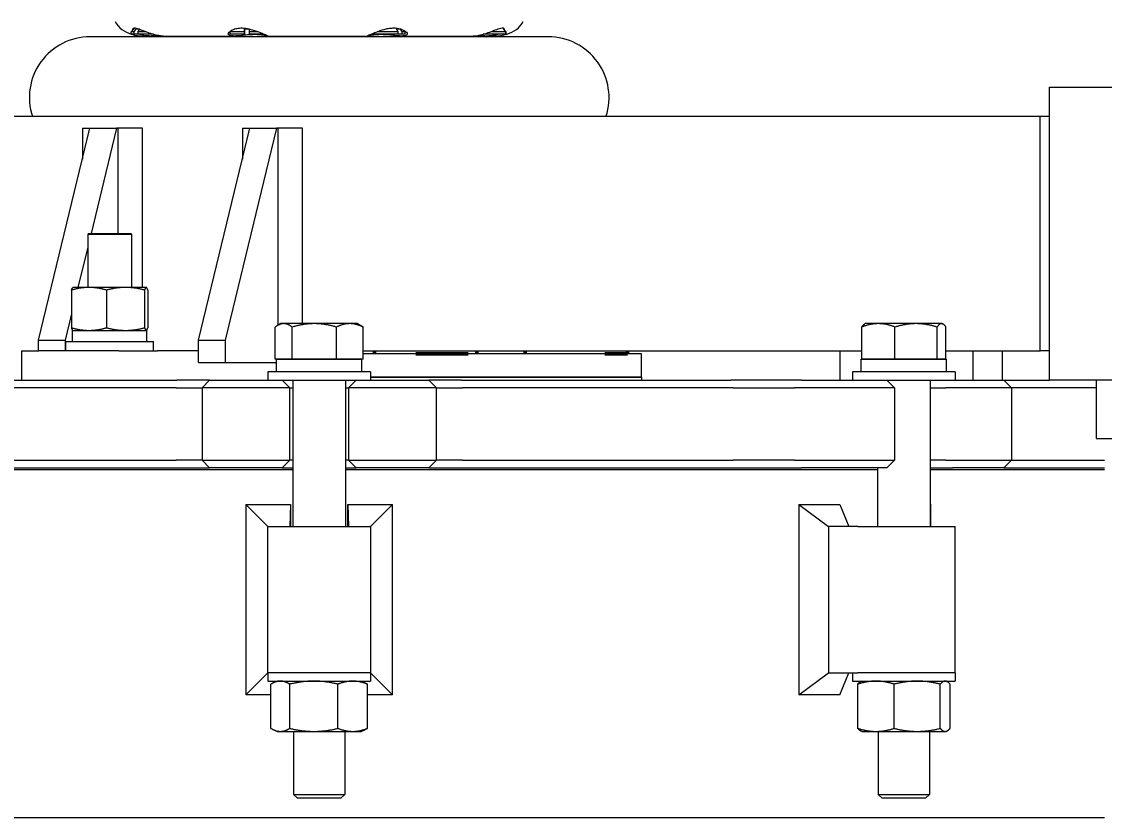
# Model space of a CAD drawing. Header units: inches. Extents: x 17 to 469, y 7 to 301.
# Drawn here: x 354.89 to 373.37, y 115.77 to 129.38 of the extents above; entities that cross this region are included whole.
import ezdxf

# ---------------------------------------------------------------- set-up
doc = ezdxf.new("R2010")
doc.units = ezdxf.units.IN
doc.header["$LTSCALE"] = 14
doc.header["$MEASUREMENT"] = 0
doc.layers.add('Dimension (ANSI)', color=7, linetype='Continuous', lineweight=25)
doc.layers.add('Visible (ANSI)', color=7, linetype='Continuous', lineweight=50)
doc.styles.add('MEMCOR Medium', font='arial.ttf')
doc.dimstyles.new('Default (ANSI)', dxfattribs={"dimscale": 14, "dimtxt": 0.15, "dimasz": 0.098425, "dimexe": 0.125, "dimexo": 0.0625, "dimgap": 0.031496, "dimtad": 0, "dimtih": 1, "dimtoh": 1, "dimdec": 4, "dimrnd": 1e-08, "dimzin": 3, "dimdsep": 46, "dimlunit": 5, "dimtxsty": 'MEMCOR Medium', "dimcen": 0.09, "dimdle": 0.393701, "dimclrd": 256, "dimclre": 256, "dimclrt": 256, "dimadec": 0, "dimazin": 1, "dimtfac": 0.8, "dimtofl": 0, "dimtmove": 0, "dimatfit": 3, "dimfxl": 1, "dimfrac": 1, "dimtolj": 1, "dimtzin": 4, "dimlwd": -1, "dimlwe": -1, "dimarcsym": 0})

# ---------------------------------------------------------------- blocks, each defined once
blk = doc.blocks.new('*D28')
at = {"layer": 'Defpoints', "color": 0, "transparency": 16777216}
for p in [(297.357, 132.024), (359.397, 132.024), (339.738, 39.509)]:
    blk.add_point(p, dxfattribs=at)
at = {"layer": 'Dimension (ANSI)', "transparency": 16777216}
for p, q in [((358.522, 132.024), (295.607, 132.024)), ((297.357, 130.646), (297.357, 97.371)), ((297.357, 40.887), (297.357, 83.053)), ((338.863, 39.509), (295.607, 39.509))]:
    blk.add_line(p, q, dxfattribs=at)
for points in [[(297.127, 130.646), (297.587, 130.646), (297.357, 132.024)], [(297.127, 40.887), (297.587, 40.887), (297.357, 39.509)]]:
    blk.add_solid(points, dxfattribs=at)
at = {"layer": 'Dimension (ANSI)', "transparency": 16777216, "char_height": 2.1, "attachment_point": 5, "style": 'MEMCOR Medium'}
for s, insert in [('\\A1; \\fArial|b0|i0;92{\\H0.8x;\\S1#2;} in', (297.357, 92.358)), ('\\A1;[2349.9 mm]{\\P\\fArial|b0|i0;SHIPPING HEIGHT\\P\\fArial|b0|i0;REF.}', (297.357, 85.199))]:
    blk.add_mtext(s, dxfattribs=dict(at, insert=insert))

msp = doc.modelspace()

# ---------------------------------------------------------------- linework, layer by layer
at = {"layer": 'Visible (ANSI)', "linetype": 'Continuous', "lineweight": 18}
for p, q in [((356.818203, 129.271766), (356.762991, 129.208252)), ((356.817217, 129.208252), (356.762991, 129.208252)), ((356.762991, 129.164212), (356.762991, 129.208252)), ((356.817217, 129.164212), (356.762991, 129.164212)), ((356.817217, 129.164212), (356.817217, 129.208252)), ((356.876094, 129.164212), (356.817217, 129.164212)), ((356.902096, 129.252212), (356.844824, 129.252212)), ((356.876094, 129.208252), (356.876094, 129.164212)), ((357.015826, 129.208252), (356.876094, 129.208252)), ((357.147186, 129.164212), (356.876094, 129.164212)), ((358.47497, 129.230651), (358.4555, 129.208252)), ((358.69505, 129.208252), (358.4555, 129.208252)), ((358.4555, 129.164212), (358.4555, 129.208252)), ((358.69505, 129.164212), (358.4555, 129.164212)), ((358.69505, 129.164212), (358.69505, 129.208252)), ((358.699952, 129.164212), (358.69505, 129.164212)), ((358.779385, 129.252212), (358.695388, 129.252212)), ((358.699952, 129.208252), (358.699952, 129.164212)), ((358.779047, 129.208252), (358.779047, 129.164212)), ((358.92631, 129.208252), (358.779047, 129.208252)), ((359.0235, 129.164212), (358.779047, 129.164212)), ((359.0235, 129.164212), (359.0235, 129.169612)), ((360.87014, 129.164212), (360.87014, 129.170831)), ((361.321053, 129.164212), (360.87014, 129.164212)), ((361.321053, 129.208252), (360.963329, 129.208252)), ((361.353837, 129.252212), (361.293924, 129.252212)), ((361.321053, 129.164212), (361.321053, 129.208252)), ((361.380966, 129.164212), (361.321053, 129.164212)), ((361.380966, 129.208252), (361.380966, 129.164212)), ((361.43814, 129.208252), (361.380966, 129.208252)), ((361.43814, 129.164212), (361.380966, 129.164212)), ((361.420167, 129.228928), (361.43814, 129.208252)), ((361.43814, 129.164212), (361.43814, 129.208252)), ((363.156949, 129.164212), (362.770686, 129.164212)), ((363.156949, 129.208252), (362.902456, 129.208252)), ((363.105346, 129.271641), (363.122236, 129.252212)), ((363.122236, 129.252212), (363.118245, 129.252212)), ((363.156949, 129.164212), (363.156949, 129.208252)), ((363.157682, 129.164212), (363.156949, 129.164212)), ((363.157682, 129.208252), (363.157682, 129.164212)), ((363.882256, 129.120844), (356.062256, 129.120844)), ((356.977056, 129.134212), (357.092458, 129.134212)), ((357.092458, 129.134212), (357.107267, 129.134212)), ((357.328722, 129.134212), (358.518162, 129.134212)), ((359.098724, 129.134212), (360.795655, 129.134212)), ((361.380429, 129.134212), (362.590812, 129.134212)), ((362.837246, 129.134212), (362.967456, 129.134212)), ((372.435766, 128.259211), (373.217216, 128.259211)), ((372.435766, 123.259211), (372.435766, 128.259211)), ((373.217216, 128.259211), (376.436834, 128.259211)), ((372.278462, 127.759211), (353.438691, 127.759211)), ((372.435766, 127.759211), (372.278462, 127.759211)), ((372.278462, 123.759211), (372.278462, 127.759211)), ((355.181664, 123.939211), (356.058456, 127.559211)), ((355.931096, 127.559211), (356.058456, 127.559211)), ((355.931096, 127.559211), (355.931096, 127.033381)), ((356.058456, 127.559211), (356.513689, 127.559211)), ((356.513689, 127.559211), (356.077715, 125.759211)), ((356.541606, 127.559211), (356.513689, 127.559211)), ((356.955371, 127.559211), (356.541606, 127.559211)), ((356.541606, 125.759211), (356.541606, 127.559211)), ((356.955371, 124.841211), (356.955371, 127.559211)), ((357.913065, 123.939211), (358.789857, 127.559211)), ((359.245091, 127.559211), (358.368299, 123.939211)), ((358.662497, 127.559211), (358.789857, 127.559211)), ((358.662497, 127.559211), (358.662497, 127.033381)), ((358.789857, 127.559211), (359.245091, 127.559211)), ((359.273008, 127.559211), (359.245091, 127.559211)), ((359.686773, 127.559211), (359.273008, 127.559211)), ((359.273008, 124.197871), (359.273008, 127.559211)), ((359.686773, 124.22284), (359.686773, 127.559211)), ((356.033981, 125.759211), (356.021481, 125.746711)), ((356.771481, 125.746711), (356.021481, 125.746711)), ((356.021481, 125.746711), (356.021481, 124.841211)), ((356.033981, 125.759211), (356.758981, 125.759211)), ((356.758981, 125.759211), (356.771481, 125.746711)), ((356.771481, 125.746711), (356.771481, 124.841211)), ((356.021481, 125.527037), (355.855369, 124.841211)), ((355.746118, 124.796125), (355.746118, 124.152298)), ((355.771481, 124.841211), (355.769706, 124.840384)), ((356.044167, 124.841211), (355.771481, 124.841211)), ((356.667397, 124.841211), (356.044167, 124.841211)), ((356.342216, 124.796125), (356.342216, 124.152298)), ((357.019711, 124.841211), (356.667397, 124.841211)), ((356.992579, 124.796125), (356.992579, 124.152298)), ((357.021481, 124.841211), (357.019711, 124.841211)), ((357.021481, 124.841211), (357.023255, 124.840384)), ((357.046844, 124.796125), (357.046844, 124.152298)), ((355.746118, 124.390149), (355.636897, 123.939211)), ((359.316256, 124.22284), (359.261108, 124.191)), ((359.367128, 124.22284), (359.316256, 124.22284)), ((359.889048, 124.22284), (359.367128, 124.22284)), ((360.494176, 124.22284), (359.889048, 124.22284)), ((360.628256, 124.22284), (360.494176, 124.22284)), ((360.628256, 124.22284), (360.683405, 124.191)), ((369.294725, 124.22284), (369.281112, 124.214981)), ((369.515422, 124.22284), (369.294725, 124.22284)), ((370.158086, 124.22284), (369.515422, 124.22284)), ((370.593389, 124.22284), (370.158086, 124.22284)), ((370.606725, 124.22284), (370.593389, 124.22284)), ((370.606725, 124.22284), (370.620338, 124.214981)), ((355.763981, 124.107211), (357.028981, 124.107211)), ((355.763981, 123.919211), (355.763981, 124.107211)), ((355.771481, 124.107211), (355.769706, 124.108039)), ((357.021481, 124.107211), (357.023255, 124.108039)), ((357.028981, 123.919211), (357.028981, 124.107211)), ((359.220891, 123.61884), (359.220891, 124.164249)), ((359.513365, 123.61884), (359.513365, 124.164249)), ((360.264731, 123.61884), (360.264731, 124.164249)), ((360.723622, 123.61884), (360.723622, 124.164249)), ((369.232081, 123.61884), (369.232081, 124.164249)), ((369.798764, 123.61884), (369.798764, 124.164249)), ((370.517408, 123.61884), (370.517408, 124.164249)), ((370.66937, 123.61884), (370.66937, 124.164249)), ((355.181664, 123.939211), (355.636897, 123.939211)), ((355.181664, 123.759211), (355.181664, 123.939211)), ((355.636897, 123.939211), (355.636897, 123.759211)), ((355.646481, 123.919211), (357.146481, 123.919211)), ((355.646481, 123.759211), (355.646481, 123.919211)), ((357.146481, 123.759211), (357.146481, 123.919211)), ((357.913065, 123.939211), (358.368299, 123.939211)), ((357.913065, 123.559211), (357.913065, 123.939211)), ((358.368299, 123.939211), (358.368299, 123.559211)), ((354.894212, 123.759211), (355.187422, 123.759211)), ((354.894212, 123.759211), (354.894212, 123.259211)), ((356.553123, 123.759211), (355.187422, 123.759211)), ((356.553123, 123.759211), (357.215147, 123.759211)), ((357.913065, 123.759211), (357.215147, 123.759211)), ((359.367128, 123.61884), (359.220891, 123.61884)), ((359.242756, 123.618836), (360.701756, 123.618836)), ((359.242756, 123.399836), (359.242756, 123.618836)), ((359.269751, 123.618836), (359.269752, 123.61884)), ((359.316256, 123.61884), (359.316256, 123.618836)), ((359.513365, 123.61884), (359.367128, 123.61884)), ((359.889048, 123.61884), (359.513365, 123.61884)), ((360.264731, 123.61884), (359.889048, 123.61884)), ((360.494176, 123.61884), (360.264731, 123.61884)), ((360.723622, 123.61884), (360.494176, 123.61884)), ((360.628256, 123.61884), (360.628256, 123.618836)), ((360.701756, 123.399836), (360.701756, 123.618836)), ((360.723622, 123.759211), (369.232081, 123.759211)), ((361.621213, 123.709211), (360.723622, 123.709211)), ((364.84843, 123.709211), (362.516453, 123.709211)), ((365.472256, 123.709211), (365.235684, 123.709211)), ((365.472256, 123.309211), (365.472256, 123.709211)), ((368.856462, 123.759211), (368.856462, 123.259211)), ((369.221225, 123.618836), (370.680225, 123.618836)), ((369.221225, 123.399836), (369.221225, 123.618836)), ((369.515422, 123.61884), (369.232081, 123.61884)), ((369.294725, 123.61884), (369.294725, 123.618836)), ((369.798764, 123.61884), (369.515422, 123.61884)), ((370.158086, 123.61884), (369.798764, 123.61884)), ((370.517408, 123.61884), (370.158086, 123.61884)), ((370.593389, 123.61884), (370.517408, 123.61884)), ((370.66937, 123.61884), (370.593389, 123.61884)), ((370.606725, 123.61884), (370.606725, 123.618836)), ((370.66937, 123.759211), (372.278462, 123.759211)), ((370.680225, 123.399836), (370.680225, 123.618836)), ((371.130401, 123.259211), (371.130401, 123.759211)), ((371.631814, 123.259211), (371.631814, 123.759211)), ((372.435766, 123.759211), (372.278462, 123.759211)), ((357.913065, 123.559211), (358.368299, 123.559211)), ((358.368299, 123.559211), (359.242756, 123.559211)), ((352.948143, 123.259211), (357.543847, 123.259211)), ((358.102256, 123.259211), (357.543847, 123.259211)), ((357.972256, 123.129211), (358.102256, 123.259211)), ((358.102256, 123.259211), (358.934215, 123.259211)), ((358.934215, 123.259211), (359.218446, 123.259211)), ((360.847256, 123.399836), (359.097256, 123.399836)), ((359.097256, 123.399836), (359.097256, 123.259211)), ((359.218446, 123.259211), (359.342256, 123.259211)), ((359.472256, 123.129211), (359.342256, 123.259211)), ((359.342256, 123.259211), (360.602256, 123.259211)), ((359.524756, 123.259211), (359.524756, 120.759211)), ((360.419756, 123.259211), (360.419756, 120.759211)), ((360.472256, 123.129211), (360.602256, 123.259211)), ((360.602256, 123.259211), (360.726067, 123.259211)), ((360.726067, 123.259211), (361.010298, 123.259211)), ((360.847256, 123.399836), (360.847256, 123.259211)), ((365.472256, 123.309211), (360.847256, 123.309211)), ((360.847256, 123.309211), (365.472256, 123.309211)), ((361.010298, 123.259211), (361.842256, 123.259211)), ((362.400666, 123.259211), (361.842256, 123.259211)), ((361.972256, 123.129211), (361.842256, 123.259211)), ((362.400666, 123.259211), (366.99637, 123.259211)), ((365.472256, 123.309211), (365.472256, 123.259211)), ((367.771055, 123.259211), (366.99637, 123.259211)), ((368.200875, 123.259211), (367.771055, 123.259211)), ((368.200875, 123.259211), (369.327562, 123.259211)), ((370.825725, 123.399836), (369.075725, 123.399836)), ((369.075725, 123.399836), (369.075725, 123.259211)), ((369.327562, 123.259211), (369.588303, 123.259211)), ((369.588303, 123.259211), (369.659696, 123.259211)), ((369.659696, 123.259211), (369.789696, 123.129211)), ((369.659696, 123.259211), (370.781802, 123.259211)), ((370.398225, 123.259211), (370.398225, 120.759211)), ((370.783033, 123.259211), (370.781802, 123.259211)), ((370.783033, 123.259211), (370.946622, 123.259211)), ((370.825725, 123.399836), (370.825725, 123.259211)), ((370.946622, 123.259211), (371.198048, 123.259211)), ((371.198048, 123.259211), (371.656656, 123.259211)), ((371.656656, 123.259211), (372.435766, 123.259211)), ((371.656656, 123.259211), (371.786656, 123.129211)), ((373.217216, 123.259211), (372.435766, 123.259211)), ((376.436834, 123.259211), (373.217216, 123.259211)), ((373.231998, 123.259211), (373.231998, 122.259211)), ((357.529075, 123.129211), (352.905413, 123.129211)), ((357.529075, 123.129211), (357.972256, 123.129211)), ((357.972256, 123.129211), (357.972256, 121.889211)), ((358.928531, 123.129211), (357.972256, 123.129211)), ((359.214318, 123.129211), (358.928531, 123.129211)), ((359.472256, 123.129211), (359.214318, 123.129211)), ((359.472256, 123.129211), (359.524756, 123.129211)), ((359.472256, 121.889211), (359.472256, 123.129211)), ((360.419756, 123.129211), (360.472256, 123.129211)), ((360.472256, 123.129211), (360.472256, 121.889211)), ((360.730195, 123.129211), (360.472256, 123.129211)), ((361.015982, 123.129211), (360.730195, 123.129211)), ((361.972256, 123.129211), (361.015982, 123.129211)), ((361.972256, 121.889211), (361.972256, 123.129211)), ((361.972256, 123.129211), (362.415438, 123.129211)), ((367.0391, 123.129211), (362.415438, 123.129211)), ((367.0391, 123.129211), (367.65393, 123.129211)), ((367.65393, 123.129211), (368.083749, 123.129211)), ((369.378792, 123.129211), (368.083749, 123.129211)), ((369.64096, 123.129211), (369.378792, 123.129211)), ((369.789696, 123.129211), (369.64096, 123.129211)), ((369.789696, 123.129211), (369.789696, 121.889211)), ((370.398225, 123.129211), (370.665907, 123.129211)), ((371.006718, 123.129211), (370.665907, 123.129211)), ((371.25952, 123.129211), (371.006718, 123.129211)), ((371.786656, 123.129211), (371.25952, 123.129211)), ((373.231998, 123.129211), (371.786656, 123.129211)), ((371.786656, 123.129211), (371.786656, 121.889211)), ((373.231998, 122.259211), (376.981998, 122.259211)), ((352.905413, 121.889211), (357.529075, 121.889211)), ((357.972256, 121.889211), (357.529075, 121.889211)), ((357.972256, 121.889211), (358.928531, 121.889211)), ((357.972256, 121.889211), (358.102256, 121.759211)), ((358.928531, 121.889211), (359.214318, 121.889211)), ((359.214318, 121.889211), (359.472256, 121.889211)), ((359.472256, 121.889211), (359.342256, 121.759211)), ((359.524756, 121.889211), (359.472256, 121.889211)), ((360.472256, 121.889211), (360.419756, 121.889211)), ((360.472256, 121.889211), (360.730195, 121.889211)), ((360.472256, 121.889211), (360.602256, 121.759211)), ((360.730195, 121.889211), (361.015982, 121.889211)), ((361.015982, 121.889211), (361.972256, 121.889211)), ((361.972256, 121.889211), (361.842256, 121.759211)), ((362.415438, 121.889211), (361.972256, 121.889211)), ((362.415438, 121.889211), (367.0391, 121.889211)), ((367.65393, 121.889211), (367.0391, 121.889211)), ((368.083749, 121.889211), (367.65393, 121.889211)), ((368.083749, 121.889211), (369.378792, 121.889211)), ((369.378792, 121.889211), (369.64096, 121.889211)), ((369.64096, 121.889211), (369.789696, 121.889211)), ((369.659696, 121.759211), (369.789696, 121.889211)), ((370.665907, 121.889211), (370.398225, 121.889211)), ((370.665907, 121.889211), (371.006718, 121.889211)), ((371.006718, 121.889211), (371.25952, 121.889211)), ((371.25952, 121.889211), (371.786656, 121.889211)), ((371.656656, 121.759211), (371.786656, 121.889211)), ((371.786656, 121.889211), (373.371998, 121.889211)), ((359.524756, 121.727961), (350.441287, 121.727961)), ((352.602701, 121.759211), (357.863593, 121.759211)), ((357.863593, 121.759211), (358.102256, 121.759211)), ((358.934215, 121.759211), (358.102256, 121.759211)), ((359.218446, 121.759211), (358.934215, 121.759211)), ((359.342256, 121.759211), (359.218446, 121.759211)), ((359.342256, 121.759211), (359.524756, 121.759211)), ((360.419756, 121.759211), (360.602256, 121.759211)), ((369.503225, 121.727961), (360.419756, 121.727961)), ((360.726067, 121.759211), (360.602256, 121.759211)), ((361.010298, 121.759211), (360.726067, 121.759211)), ((361.842256, 121.759211), (361.010298, 121.759211)), ((361.842256, 121.759211), (362.08092, 121.759211)), ((362.08092, 121.759211), (367.341811, 121.759211)), ((367.341811, 121.759211), (367.771055, 121.759211)), ((367.771055, 121.759211), (368.200875, 121.759211)), ((369.327562, 121.759211), (368.200875, 121.759211)), ((369.588303, 121.759211), (369.327562, 121.759211)), ((369.503225, 121.759211), (369.503225, 120.759211)), ((369.659696, 121.759211), (369.588303, 121.759211)), ((370.398225, 121.759211), (370.783033, 121.759211)), ((373.371998, 121.727961), (370.398225, 121.727961)), ((370.946622, 121.759211), (370.783033, 121.759211)), ((371.198048, 121.759211), (370.946622, 121.759211)), ((371.656656, 121.759211), (371.198048, 121.759211)), ((371.656656, 121.759211), (373.371998, 121.759211)), ((358.722465, 121.134003), (358.722465, 117.88442)), ((358.722465, 121.134003), (359.480825, 121.134003)), ((358.722465, 121.134003), (359.097256, 120.759211)), ((359.480825, 121.134003), (359.472256, 120.759211)), ((359.480825, 121.134003), (359.480825, 120.759211)), ((360.463688, 121.134003), (360.472256, 120.759211)), ((360.463688, 120.759211), (360.463688, 121.134003)), ((360.463688, 121.134003), (361.222048, 121.134003)), ((361.222048, 121.134003), (360.847256, 120.759211)), ((361.222048, 117.88442), (361.222048, 121.134003)), ((368.158455, 121.134003), (368.158455, 117.88442)), ((368.158455, 121.134003), (368.855051, 121.134003)), ((368.158455, 121.134003), (368.666942, 120.759211)), ((368.855051, 121.134003), (369.009922, 120.759211)), ((370.398225, 121.134003), (370.410502, 121.134003)), ((370.410502, 121.134003), (370.398225, 121.106429)), ((370.410502, 120.759211), (370.410502, 121.134003)), ((359.097256, 120.759211), (360.847256, 120.759211)), ((359.097256, 118.259211), (359.097256, 120.759211)), ((360.847256, 120.759211), (360.847256, 118.259211)), ((369.162378, 120.759211), (368.666942, 120.759211)), ((368.666942, 120.759211), (368.666942, 118.259211)), ((369.162378, 120.759211), (370.825725, 120.759211)), ((370.825725, 118.259211), (370.825725, 120.759211)), ((358.722465, 117.88442), (359.097256, 118.259211)), ((360.847256, 118.259211), (359.097256, 118.259211)), ((360.847256, 118.259211), (359.097256, 118.259211)), ((359.097256, 118.259211), (359.097256, 118.118586)), ((360.847256, 118.259211), (360.847256, 118.118586)), ((361.222048, 117.88442), (360.847256, 118.259211)), ((368.158455, 117.88442), (368.666942, 118.259211)), ((368.666942, 118.259211), (369.162378, 118.259211)), ((368.855051, 117.88442), (369.009922, 118.259211)), ((369.075725, 118.259211), (369.075725, 118.118586)), ((370.825725, 118.259211), (369.162378, 118.259211)), ((370.825725, 118.259211), (369.162378, 118.259211)), ((370.825725, 118.259211), (370.825725, 118.118586)), ((359.097256, 118.118586), (360.847256, 118.118586)), ((359.253256, 118.118586), (359.192812, 118.090401)), ((360.691256, 118.118586), (360.751701, 118.090401)), ((369.075725, 118.118586), (370.825725, 118.118586)), ((369.231725, 118.118586), (369.216805, 118.111629)), ((370.669725, 118.118586), (370.684646, 118.111629)), ((359.148733, 117.311454), (359.148733, 118.066719)), ((359.469295, 117.311454), (359.469295, 118.066719)), ((360.292819, 117.311454), (360.292819, 118.066719)), ((360.79578, 117.311454), (360.79578, 118.066719)), ((369.163065, 117.311454), (369.163065, 118.066719)), ((369.78417, 117.311454), (369.78417, 118.066719)), ((370.571831, 117.311454), (370.571831, 118.066719)), ((370.738386, 117.311454), (370.738386, 118.066719)), ((359.148733, 117.88442), (358.722465, 117.88442)), ((361.222048, 117.88442), (360.79578, 117.88442)), ((368.855051, 117.88442), (368.158455, 117.88442)), ((359.253256, 117.259586), (359.192812, 117.287772)), ((359.253256, 117.259586), (359.309014, 117.259586)), ((359.309014, 117.259586), (359.881057, 117.259586)), ((359.534756, 117.259586), (359.534756, 116.184951)), ((359.881057, 117.259586), (360.5443, 117.259586)), ((360.409756, 117.259586), (360.409756, 116.184951)), ((360.5443, 117.259586), (360.691256, 117.259586)), ((360.691256, 117.259586), (360.751701, 117.287772)), ((369.231725, 117.259586), (369.216805, 117.266544)), ((369.231725, 117.259586), (369.473617, 117.259586)), ((369.473617, 117.259586), (370.178, 117.259586)), ((369.513225, 117.259586), (369.513225, 116.184951)), ((370.178, 117.259586), (370.655108, 117.259586)), ((370.388225, 117.259586), (370.388225, 116.184951)), ((370.655108, 117.259586), (370.669725, 117.259586)), ((370.669725, 117.259586), (370.684646, 117.266544)), ((359.534756, 116.184951), (360.409756, 116.184951)), ((359.602918, 116.118836), (359.534756, 116.184951)), ((360.341595, 116.118836), (359.602918, 116.118836)), ((360.341595, 116.118836), (360.409756, 116.184951)), ((369.513225, 116.184951), (370.388225, 116.184951)), ((369.581387, 116.118836), (369.513225, 116.184951)), ((370.320064, 116.118836), (369.581387, 116.118836)), ((370.320064, 116.118836), (370.388225, 116.184951)), ((338.473425, 115.790461), (373.371998, 115.790461))]:
    msp.add_line(p, q, dxfattribs=at)
at = {"layer": 'Visible (ANSI)'}
for p, q in [((360.915003, 123.709211), (360.915003, 123.759211)), ((361.621213, 123.709211), (362.516453, 123.709211)), ((362.665003, 123.709211), (362.665003, 123.759211)), ((363.485684, 123.709211), (363.485684, 123.759211)), ((364.84843, 123.709211), (365.235684, 123.709211)), ((365.235684, 123.709211), (365.235684, 123.759211))]:
    msp.add_line(p, q, dxfattribs=at)
at = {"layer": 'Visible (ANSI)', "linetype": 'Continuous', "lineweight": 18}
for centre, radius, start, end in [((356.85439, 129.585081), 0.419254, 209.3417204, 233.6149039), ((363.090123, 129.585081), 0.419254, 306.3850961, 330.6582796), ((356.928581, 129.685767), 0.544322, 233.6149039, 252.289212), ((356.977056, 129.844589), 0.710378, 253.2893255, 270), ((362.967456, 129.844589), 0.710378, 270, 286.9731481), ((363.015932, 129.685767), 0.544322, 286.9731481, 306.3850961), ((356.062256, 128.084212), 1.036632, 90, 198.2712162), ((357.088632, 129.538898), 0.418848, 273.528454, 289.10183), ((362.855881, 129.538898), 0.418848, 252.011788, 266.471546), ((363.882256, 128.084212), 1.036632, 341.7287838, 90)]:
    msp.add_arc(centre, radius, start, end, dxfattribs=at)
for points, knots in [([(356.794076, 129.247561), (356.793194, 129.253709), (356.794431, 129.259075), (356.801656, 129.267991), (356.808404, 129.270996), (356.826847, 129.272446), (356.838019, 129.271166), (356.869151, 129.263932), (356.890514, 129.256606), (356.914719, 129.247561)], [-0.8535301079, -0.8535301079, -0.8535301079, -0.8535301079, -0.6739316263, -0.6739316263, -0.4624536577, -0.4624536577, -0.2648034271, -0.2648034271, -0.0002117128, -0.0002117128, -0.0002117128, -0.0002117128]), ([(357.092458, 129.134212), (357.085786, 129.134212), (357.07907, 129.134292), (357.040656, 129.135262), (357.009504, 129.138036), (356.948988, 129.148173), (356.921089, 129.155497), (356.896804, 129.164212)], [-0.5544741269, -0.5544741269, -0.5544741269, -0.5544741269, -0.5029201571, -0.5029201571, -0.2611375595, -0.2611375595, -0.0091248321, -0.0091248321, -0.0091248321, -0.0091248321]), ([(356.914719, 129.247561), (356.934563, 129.240146), (356.95631, 129.23148), (356.999576, 129.214472), (357.020876, 129.206187), (357.075159, 129.186248), (357.109297, 129.174696), (357.143763, 129.165155)], [-0.6769256708, -0.6769256708, -0.6769256708, -0.6769256708, -0.4606748166, -0.4606748166, -0.2728986872, -0.2728986872, -0.0000638683, -0.0000638683, -0.0000638683, -0.0000638683]), ([(357.143763, 129.165155), (357.169833, 129.157937), (357.195757, 129.151602), (357.244808, 129.141796), (357.2674, 129.138358), (357.303059, 129.134873), (357.316692, 129.134212), (357.328722, 129.134212)], [-2.8715444606, -2.8715444606, -2.8715444606, -2.8715444606, -2.678099034, -2.678099034, -2.4912401766, -2.4912401766, -2.352656407, -2.352656407, -2.352656407, -2.352656407]), ([(358.421084, 129.165155), (358.418485, 129.17569), (358.424591, 129.188679), (358.45241, 129.218037), (358.477735, 129.2347), (358.510113, 129.247561)], [-0.6791885463, -0.6791885463, -0.6791885463, -0.6791885463, -0.3762374464, -0.3762374464, 0, 0, 0, 0]), ([(358.518162, 129.134212), (358.512817, 129.134212), (358.507623, 129.134293), (358.479159, 129.135268), (358.460245, 129.138042), (358.431571, 129.148359), (358.423336, 129.156026), (358.421084, 129.165155)], [-0.5543775652, -0.5543775652, -0.5543775652, -0.5543775652, -0.5025520758, -0.5025520758, -0.2610341553, -0.2610341553, 0, 0, 0, 0]), ([(358.510113, 129.247561), (358.532945, 129.256631), (358.559498, 129.263972), (358.619108, 129.272353), (358.651595, 129.273087), (358.725609, 129.266696), (358.766477, 129.258379), (358.806562, 129.247561)], [-0.8534072618, -0.8534072618, -0.8534072618, -0.8534072618, -0.5884840509, -0.5884840509, -0.3164411296, -0.3164411296, 0, 0, 0, 0]), ([(358.806562, 129.247561), (358.833739, 129.240228), (358.860602, 129.231672), (358.910227, 129.214417), (358.933305, 129.205733), (358.984512, 129.185717), (359.011711, 129.174476), (359.03431, 129.165155)], [-0.6769017275, -0.6769017275, -0.6769017275, -0.6769017275, -0.4630145632, -0.4630145632, -0.2665479126, -0.2665479126, 0, 0, 0, 0]), ([(359.03431, 129.165155), (359.055163, 129.156553), (359.072051, 129.149236), (359.094541, 129.138868), (359.100193, 129.13584), (359.100278, 129.134373), (359.099757, 129.134212), (359.098724, 129.134212)], [-3.0595435043, -3.0595435043, -3.0595435043, -3.0595435043, -2.7980869875, -2.7980869875, -2.548233905, -2.548233905, -2.470544209, -2.470544209, -2.470544209, -2.470544209]), ([(360.795655, 129.134212), (360.794808, 129.134212), (360.794217, 129.134292), (360.792361, 129.135262), (360.796727, 129.138036), (360.817776, 129.148358), (360.834917, 129.156025), (360.856618, 129.165155)], [-0.5544741269, -0.5544741269, -0.5544741269, -0.5544741269, -0.5029201571, -0.5029201571, -0.2611375595, -0.2611375595, -0.0000887065, -0.0000887065, -0.0000887065, -0.0000887065]), ([(360.856618, 129.165155), (360.881705, 129.175708), (360.912789, 129.188723), (360.98845, 129.218083), (361.035084, 129.234718), (361.082653, 129.247561)], [-0.6792556919, -0.6792556919, -0.6792556919, -0.6792556919, -0.3757831363, -0.3757831363, -0.0000653418, -0.0000653418, -0.0000653418, -0.0000653418]), ([(361.082653, 129.247561), (361.105422, 129.253709), (361.1285, 129.259075), (361.178636, 129.267991), (361.205458, 129.270996), (361.256053, 129.272446), (361.279449, 129.271166), (361.33121, 129.263932), (361.358058, 129.256606), (361.381253, 129.247561)], [-0.8535301079, -0.8535301079, -0.8535301079, -0.8535301079, -0.6739316263, -0.6739316263, -0.4624536577, -0.4624536577, -0.2648034271, -0.2648034271, -0.0002117128, -0.0002117128, -0.0002117128, -0.0002117128]), ([(361.474294, 129.165155), (361.472968, 129.157937), (361.467892, 129.151602), (361.449724, 129.141796), (361.437132, 129.138358), (361.409023, 129.134873), (361.395408, 129.134212), (361.380429, 129.134212)], [-2.8715444606, -2.8715444606, -2.8715444606, -2.8715444606, -2.678099034, -2.678099034, -2.4912401766, -2.4912401766, -2.352656407, -2.352656407, -2.352656407, -2.352656407]), ([(361.381253, 129.247561), (361.400271, 129.240146), (361.416934, 129.23148), (361.442717, 129.214472), (361.452616, 129.206187), (361.470657, 129.186248), (361.476046, 129.174696), (361.474294, 129.165155)], [-0.6769256708, -0.6769256708, -0.6769256708, -0.6769256708, -0.4606748166, -0.4606748166, -0.2728986872, -0.2728986872, -0.0000638683, -0.0000638683, -0.0000638683, -0.0000638683]), ([(362.590812, 129.134212), (362.594931, 129.134212), (362.599262, 129.134292), (362.625113, 129.135262), (362.650228, 129.138036), (362.708686, 129.148358), (362.741163, 129.156025), (362.774105, 129.165155)], [-0.5544741269, -0.5544741269, -0.5544741269, -0.5544741269, -0.5029201571, -0.5029201571, -0.2611375595, -0.2611375595, -0.0000887065, -0.0000887065, -0.0000887065, -0.0000887065]), ([(362.774105, 129.165155), (362.812187, 129.175708), (362.850015, 129.188723), (362.929147, 129.218083), (362.969798, 129.234718), (363.004738, 129.247561)], [-0.6792556919, -0.6792556919, -0.6792556919, -0.6792556919, -0.3757831363, -0.3757831363, -0.0000653418, -0.0000653418, -0.0000653418, -0.0000653418]), ([(363.031845, 129.164212), (363.013109, 129.157385), (362.992054, 129.151384), (362.945581, 129.141796), (362.920703, 129.138358), (362.875612, 129.134873), (362.856345, 129.134212), (362.837246, 129.134212)], [-2.8630756599, -2.8630756599, -2.8630756599, -2.8630756599, -2.678099034, -2.678099034, -2.4912401766, -2.4912401766, -2.352656407, -2.352656407, -2.352656407, -2.352656407]), ([(363.004738, 129.247561), (363.021462, 129.253709), (363.036906, 129.259075), (363.067249, 129.267991), (363.081444, 129.270996), (363.104178, 129.272446), (363.112821, 129.271166), (363.127409, 129.263932), (363.131287, 129.256606), (363.130573, 129.247561)], [-0.8535301079, -0.8535301079, -0.8535301079, -0.8535301079, -0.6739316263, -0.6739316263, -0.4624536577, -0.4624536577, -0.2648034271, -0.2648034271, -0.0002117128, -0.0002117128, -0.0002117128, -0.0002117128]), ([(357.233866, 129.144091), (357.214186, 129.141697), (357.193321, 129.1394), (357.146366, 129.135572), (357.11978, 129.134212), (357.092458, 129.134212)], [-0.9471784362, -0.9471784362, -0.9471784362, -0.9471784362, -0.765579916, -0.765579916, -0.5544741269, -0.5544741269, -0.5544741269, -0.5544741269]), ([(357.107267, 129.134212), (357.12069, 129.134212), (357.134029, 129.134538), (357.172002, 129.136224), (357.195714, 129.13821), (357.217982, 129.14052)], [-2.352656407, -2.352656407, -2.352656407, -2.352656407, -2.2552571829, -2.2552571829, -2.0719108359, -2.0719108359, -2.0719108359, -2.0719108359]), ([(359.098724, 129.134212), (359.095991, 129.134212), (359.089672, 129.13535), (359.064676, 129.140086), (359.040472, 129.144833), (358.988083, 129.1518), (358.964032, 129.154255), (358.916766, 129.157071), (358.89419, 129.157732), (358.847122, 129.157655), (358.822659, 129.156907), (358.766998, 129.153891), (358.735581, 129.151305), (358.664768, 129.144675), (358.625417, 129.140424), (358.563325, 129.135523), (358.539539, 129.134212), (358.518162, 129.134212)], [-2.470544209, -2.470544209, -2.470544209, -2.470544209, -2.264844122, -2.264844122, -1.922940451, -1.922940451, -1.688304823, -1.688304823, -1.495611917, -1.495611917, -1.301742311, -1.301742311, -1.063056641, -1.063056641, -0.761670158, -0.761670158, -0.554377565, -0.554377565, -0.554377565, -0.554377565]), ([(361.380429, 129.134212), (361.369902, 129.134212), (361.358701, 129.134538), (361.312965, 129.136809), (361.275271, 129.140569), (361.201174, 129.147878), (361.165028, 129.151385), (361.107554, 129.155364), (361.085881, 129.156494), (361.04736, 129.157629), (361.030371, 129.157803), (360.996117, 129.157443), (360.978937, 129.156856), (360.939143, 129.154588), (360.917258, 129.152544), (360.863108, 129.145971), (360.836034, 129.140902), (360.806848, 129.135572), (360.79912, 129.134212), (360.795655, 129.134212)], [-2.352656407, -2.352656407, -2.352656407, -2.352656407, -2.255257183, -2.255257183, -1.974496331, -1.974496331, -1.718901157, -1.718901157, -1.561726283, -1.561726283, -1.43340495, -1.43340495, -1.295892433, -1.295892433, -1.101200593, -1.101200593, -0.765579916, -0.765579916, -0.554474127, -0.554474127, -0.554474127, -0.554474127]), ([(362.837246, 129.134212), (362.823823, 129.134212), (362.810484, 129.134538), (362.759334, 129.136809), (362.72391, 129.140569), (362.691031, 129.14455), (362.689755, 129.144705), (362.688486, 129.14486)], [-2.352656407, -2.352656407, -2.352656407, -2.352656407, -2.2552571829, -2.2552571829, -1.9744963314, -1.9744963314, -1.9631065781, -1.9631065781, -1.9631065781, -1.9631065781])]:
    msp.add_open_spline(points, degree=3, knots=knots, dxfattribs=at)
for points in [[(356.794633, 129.244652), (356.794398, 129.245641), (356.794213, 129.246612), (356.794076, 129.247561)], [(363.130573, 129.247561), (363.130398, 129.245338), (363.129952, 129.243003), (363.129236, 129.240577)]]:
    msp.add_open_spline(points, degree=3, dxfattribs=at)
for points, weights in [([(356.817217, 129.208252), (356.832017, 129.231858), (356.844824, 129.252212)], [1, 1.00267954782, 1]), ([(356.903402, 129.251738), (356.890722, 129.231585), (356.876094, 129.208252)], [1.00006147459, 1.00264844961, 1]), ([(358.69505, 129.208252), (358.695231, 129.231858), (358.695388, 129.252212)], [1, 1.00267954782, 1]), ([(358.699615, 129.252212), (358.699771, 129.231858), (358.699952, 129.208252)], [1, 1.00267954782, 1]), ([(358.779385, 129.252212), (358.779228, 129.231858), (358.779047, 129.208252)], [1, 1.00267954782, 1]), ([(361.321053, 129.208252), (361.30651, 129.231858), (361.293924, 129.252212)], [1, 1.00267954782, 1]), ([(361.353837, 129.252212), (361.366423, 129.231858), (361.380966, 129.208252)], [1, 1.00267954782, 1]), ([(363.156949, 129.208252), (363.136201, 129.231858), (363.118245, 129.252212)], [1, 1.00267954782, 1]), ([(363.118978, 129.252212), (363.136934, 129.231858), (363.157682, 129.208252)], [1, 1.00267954782, 1]), ([(356.044167, 124.841211), (355.905842, 124.841211), (355.746118, 124.796125)], [1, 1.0379548493, 1]), ([(355.746118, 124.796125), (355.758742, 124.835271), (355.769706, 124.840384)], [1, 1.03279035227, 1.0089235331]), ([(356.342216, 124.796125), (356.182492, 124.841211), (356.044167, 124.841211)], [1, 1.0379548493, 1]), ([(356.667397, 124.841211), (356.51648, 124.841211), (356.342216, 124.796125)], [1, 1.0379548493, 1]), ([(356.992579, 124.796125), (356.818315, 124.841211), (356.667397, 124.841211)], [1, 1.0379548493, 1]), ([(357.019711, 124.841211), (357.007119, 124.841211), (356.992579, 124.796125)], [1, 1.0379548493, 1]), ([(357.046844, 124.796125), (357.032304, 124.841211), (357.019711, 124.841211)], [1, 1.0379548493, 1]), ([(359.367128, 124.22284), (359.299259, 124.22284), (359.220891, 124.164249)], [1, 1.0379548493, 1]), ([(359.513365, 124.164249), (359.434997, 124.22284), (359.367128, 124.22284)], [1, 1.0379548493, 1]), ([(359.889048, 124.22284), (359.714693, 124.22284), (359.513365, 124.164249)], [1, 1.0379548493, 1]), ([(360.264731, 124.164249), (360.063403, 124.22284), (359.889048, 124.22284)], [1, 1.0379548493, 1]), ([(360.494176, 124.22284), (360.38769, 124.22284), (360.264731, 124.164249)], [1, 1.0379548493, 1]), ([(360.723622, 124.164249), (360.600662, 124.22284), (360.494176, 124.22284)], [1, 1.0379548493, 1]), ([(360.683405, 124.191), (360.702879, 124.179757), (360.723622, 124.164249)], [1.01451336305, 1.00977327381, 1]), ([(369.515422, 124.22284), (369.383923, 124.22284), (369.232081, 124.164249)], [1, 1.0379548493, 1]), ([(369.232081, 124.164249), (369.258106, 124.201698), (369.281112, 124.214981)], [1, 1.02393148143, 1.01768416811]), ([(369.798764, 124.164249), (369.646922, 124.22284), (369.515422, 124.22284)], [1, 1.0379548493, 1]), ([(370.158086, 124.22284), (369.991324, 124.22284), (369.798764, 124.164249)], [1, 1.0379548493, 1]), ([(370.517408, 124.164249), (370.324848, 124.22284), (370.158086, 124.22284)], [1, 1.0379548493, 1]), ([(370.593389, 124.22284), (370.558126, 124.22284), (370.517408, 124.164249)], [1, 1.0379548493, 1]), ([(370.66937, 124.164249), (370.628652, 124.22284), (370.593389, 124.22284)], [1, 1.0379548493, 1]), ([(355.769706, 124.108039), (355.758742, 124.113152), (355.746118, 124.152298)], [1.0089235331, 1.03279035227, 1]), ([(355.746118, 124.152298), (355.905842, 124.107211), (356.044167, 124.107211)], [1, 1.0379548493, 1]), ([(356.044167, 124.107211), (356.182492, 124.107211), (356.342216, 124.152298)], [1, 1.0379548493, 1]), ([(356.342216, 124.152298), (356.51648, 124.107211), (356.667397, 124.107211)], [1, 1.0379548493, 1]), ([(356.667397, 124.107211), (356.818315, 124.107211), (356.992579, 124.152298)], [1, 1.0379548493, 1]), ([(356.992579, 124.152298), (357.007119, 124.107211), (357.019711, 124.107211)], [1, 1.0379548493, 1]), ([(357.019711, 124.107211), (357.032304, 124.107211), (357.046844, 124.152298)], [1, 1.0379548493, 1]), ([(359.309014, 118.118586), (359.234627, 118.118586), (359.148733, 118.066719)], [1, 1.0379548493, 1]), ([(359.469295, 118.066719), (359.383401, 118.118586), (359.309014, 118.118586)], [1, 1.0379548493, 1]), ([(359.881057, 118.118586), (359.689958, 118.118586), (359.469295, 118.066719)], [1, 1.0379548493, 1]), ([(360.292819, 118.066719), (360.072156, 118.118586), (359.881057, 118.118586)], [1, 1.0379548493, 1]), ([(360.5443, 118.118586), (360.427587, 118.118586), (360.292819, 118.066719)], [1, 1.0379548493, 1]), ([(360.79578, 118.066719), (360.661012, 118.118586), (360.5443, 118.118586)], [1, 1.0379548493, 1]), ([(360.751701, 118.090401), (360.773045, 118.080448), (360.79578, 118.066719)], [1.01451336305, 1.00977327381, 1]), ([(369.473617, 118.118586), (369.329489, 118.118586), (369.163065, 118.066719)], [1, 1.0379548493, 1]), ([(369.163065, 118.066719), (369.191589, 118.099871), (369.216805, 118.111629)], [1, 1.02393148143, 1.01768416811]), ([(369.78417, 118.066719), (369.617745, 118.118586), (369.473617, 118.118586)], [1, 1.0379548493, 1]), ([(370.178, 118.118586), (369.995223, 118.118586), (369.78417, 118.066719)], [1, 1.0379548493, 1]), ([(370.571831, 118.066719), (370.360778, 118.118586), (370.178, 118.118586)], [1, 1.0379548493, 1]), ([(370.655108, 118.118586), (370.616459, 118.118586), (370.571831, 118.066719)], [1, 1.0379548493, 1]), ([(370.738386, 118.066719), (370.693758, 118.118586), (370.655108, 118.118586)], [1, 1.0379548493, 1]), ([(359.148733, 117.311454), (359.234627, 117.259586), (359.309014, 117.259586)], [1, 1.0379548493, 1]), ([(359.309014, 117.259586), (359.383401, 117.259586), (359.469295, 117.311454)], [1, 1.0379548493, 1]), ([(359.469295, 117.311454), (359.689958, 117.259586), (359.881057, 117.259586)], [1, 1.0379548493, 1]), ([(359.881057, 117.259586), (360.072156, 117.259586), (360.292819, 117.311454)], [1, 1.0379548493, 1]), ([(360.292819, 117.311454), (360.427587, 117.259586), (360.5443, 117.259586)], [1, 1.0379548493, 1]), ([(360.5443, 117.259586), (360.661012, 117.259586), (360.79578, 117.311454)], [1, 1.0379548493, 1]), ([(360.79578, 117.311454), (360.773045, 117.297725), (360.751701, 117.287772)], [1, 1.00977327381, 1.01451336305]), ([(369.216805, 117.266544), (369.191589, 117.278302), (369.163065, 117.311454)], [1.01768416811, 1.02393148143, 1]), ([(369.163065, 117.311454), (369.329489, 117.259586), (369.473617, 117.259586)], [1, 1.0379548493, 1]), ([(369.473617, 117.259586), (369.617745, 117.259586), (369.78417, 117.311454)], [1, 1.0379548493, 1]), ([(369.78417, 117.311454), (369.995223, 117.259586), (370.178, 117.259586)], [1, 1.0379548493, 1]), ([(370.178, 117.259586), (370.360778, 117.259586), (370.571831, 117.311454)], [1, 1.0379548493, 1]), ([(370.571831, 117.311454), (370.616459, 117.259586), (370.655108, 117.259586)], [1, 1.0379548493, 1]), ([(370.655108, 117.259586), (370.693758, 117.259586), (370.738386, 117.311454)], [1, 1.0379548493, 1])]:
    msp.add_rational_spline(points, weights, degree=2, dxfattribs=at)

# ---------------------------------------------------------------- dimensions: what is measured, and where the dimension line sits
at = {"layer": 'Dimension (ANSI)'}
dim = msp.add_linear_dim(base=(297.357054, 132.024211), p1=(339.737689, 39.509211), p2=(359.397256, 132.024211), angle=90, text=' \\fArial|b0|i0;<> in\\X[2349.9 mm]{\\P\\fArial|b0|i0;SHIPPING HEIGHT\\P\\fArial|b0|i0;REF.}', dimstyle='Default (ANSI)', override={"dimgap": 0.031496, "dimdec": 4, "dimpost": '', "dimtol": 0, "dimlim": 0, "dimtp": 0, "dimtm": 0, "dimtdec": 2, "dimatfit": 1}, dxfattribs=at)
dim.commit()
dim.dimension.update_dxf_attribs({"geometry": '*D28', "text_midpoint": (297.357054, 90.212079), "dimtype": 160})

doc.saveas('drawing.dxf')
